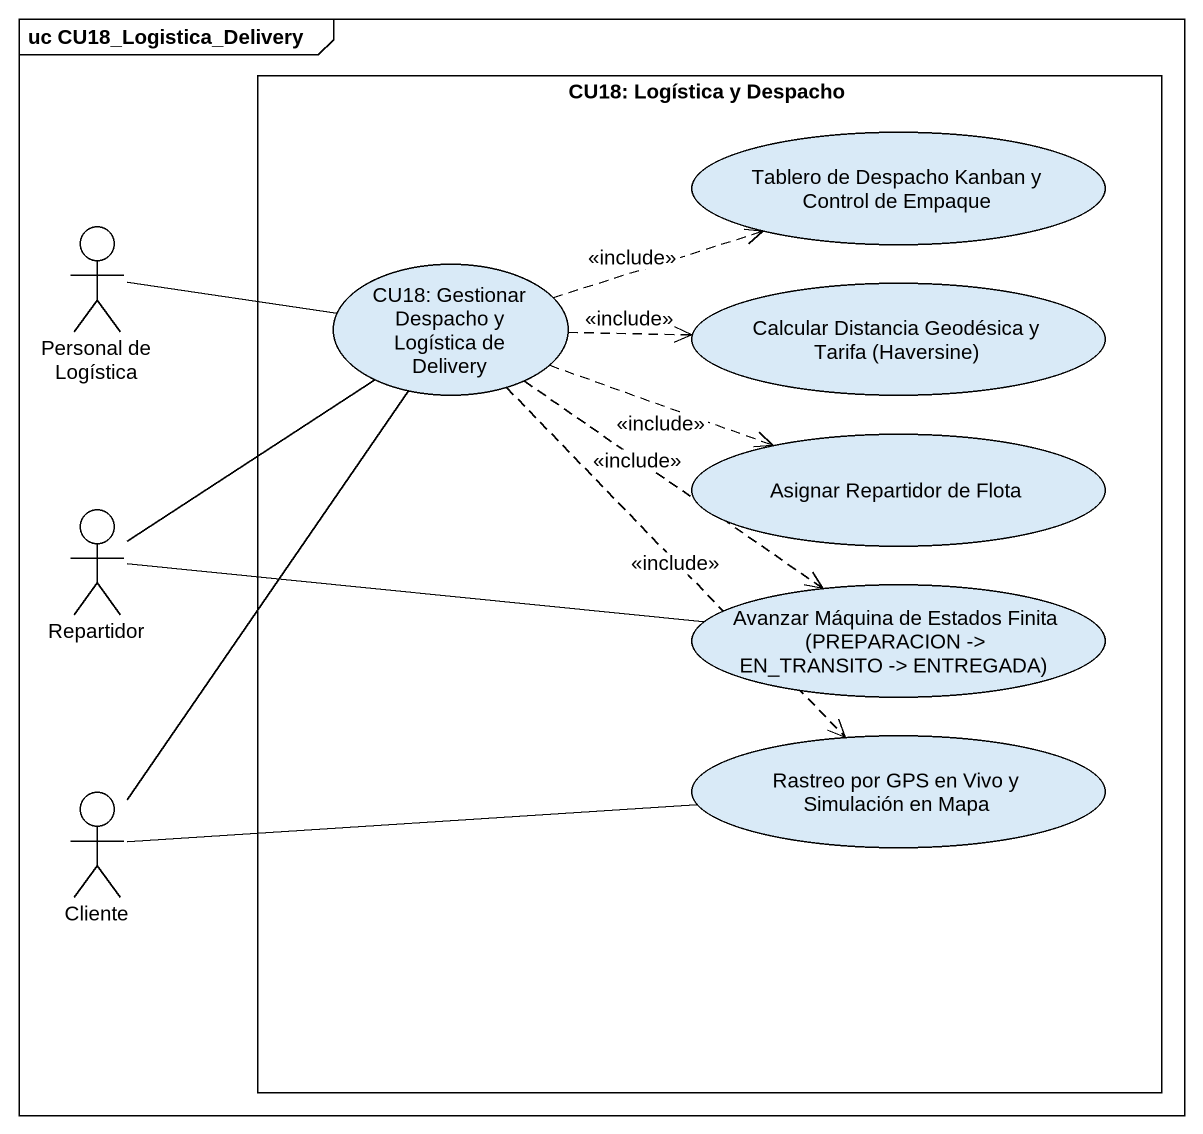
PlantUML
@startuml
mainframe uc CU18_Logistica_Delivery
rectangle "CU18: Logística y Despacho" as CU18_Logística_y_Despacho {
  usecase "Tablero de Despacho Kanban y Control de Empaque" as Tablero_de_Despacho_Kanban
  usecase "CU18: Gestionar Despacho y Logística de Delivery" as CU18_Gestionar_Despacho_y
  usecase "Calcular Distancia Geodésica y Tarifa (Haversine)" as Calcular_Distancia
  usecase "Asignar Repartidor de Flota" as Asignar_Repartidor_de_Flota
  usecase "Avanzar Máquina de Estados Finita (PREPARACION -> EN_TRANSITO -> ENTREGADA)" as Avanzar_Máquina_de_Estados
  usecase "Rastreo por GPS en Vivo y Simulación en Mapa" as Rastreo_por_GPS_en_Vivo_y
}
actor "Personal de Logística" as Personal_de_Logística
actor Repartidor
actor Cliente
Personal_de_Logística -right- CU18_Gestionar_Despacho_y
CU18_Gestionar_Despacho_y .right.> Tablero_de_Despacho_Kanban : <<include>>
CU18_Gestionar_Despacho_y .right.> Calcular_Distancia : <<include>>
CU18_Gestionar_Despacho_y .right.> Asignar_Repartidor_de_Flota : <<include>>
CU18_Gestionar_Despacho_y ..> Avanzar_Máquina_de_Estados : <<include>>
CU18_Gestionar_Despacho_y ..> Rastreo_por_GPS_en_Vivo_y : <<include>>
Repartidor -up- CU18_Gestionar_Despacho_y
Repartidor -right- Avanzar_Máquina_de_Estados
Cliente -up- CU18_Gestionar_Despacho_y
Cliente -right- Rastreo_por_GPS_en_Vivo_y
@enduml
